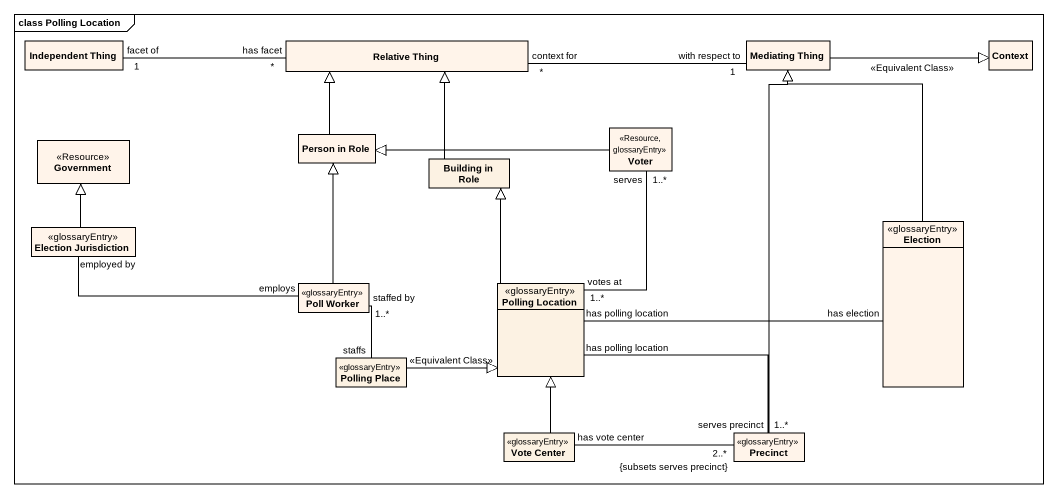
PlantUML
@startuml
mainframe class Polling Location
hide circle
hide empty members
class "Independent Thing" as Independent_Thing #FFF4EA
class "Relative Thing" as Relative_Thing #FFF4EA
class "Mediating Thing" as Mediating_Thing #FFF4EA
class Context #FFF4EA
class "Person in Role" as Person_in_Role #FFF4EA
class Voter <<Resource, glossaryEntry>> #FFF4EA
class Government <<Resource>> #FFF4EA
class "Building in Role" as Building_in_Role
class "Election Jurisdiction" as Election_Jurisdiction <<glossaryEntry>> #FFF4EA
class Election <<glossaryEntry>> #FFF4EA
class "Poll Worker" as Poll_Worker <<glossaryEntry>> #FFF4EA
class "Polling Location" as Polling_Location <<glossaryEntry>>
class "Polling Place" as Polling_Place <<glossaryEntry>>
class "Vote Center" as Vote_Center <<glossaryEntry>>
class Precinct <<glossaryEntry>> #FFF4EA
Independent_Thing "facet of\n1" -right- "has facet\n*" Relative_Thing
Relative_Thing "context for\n*" -right- "with respect to\n1" Mediating_Thing
Mediating_Thing -right-|> Context : <<Equivalent Class>>
Person_in_Role -up-|> Relative_Thing
Voter -left-|> Person_in_Role
Building_in_Role -up-|> Relative_Thing
Election_Jurisdiction -up-|> Government
Election_Jurisdiction "employed by" -right- "employs" Poll_Worker
Election -up-|> Mediating_Thing
Poll_Worker -up-|> Person_in_Role
Poll_Worker "staffed by\n1..*" -- "staffs" Polling_Place
Polling_Location "votes at\n1..*" -up- "serves\n1..*" Voter
Polling_Location -up-|> Building_in_Role
Polling_Location "has polling location" -right- "has election" Election
Polling_Place -right-|> Polling_Location : <<Equivalent Class>>
Vote_Center -up-|> Polling_Location
Vote_Center "has vote center" -right- "2..*\n{subsets serves precinct}" Precinct
Precinct -up-|> Mediating_Thing
Precinct "serves precinct\n1..*" -left- "has polling location" Polling_Location
@enduml
